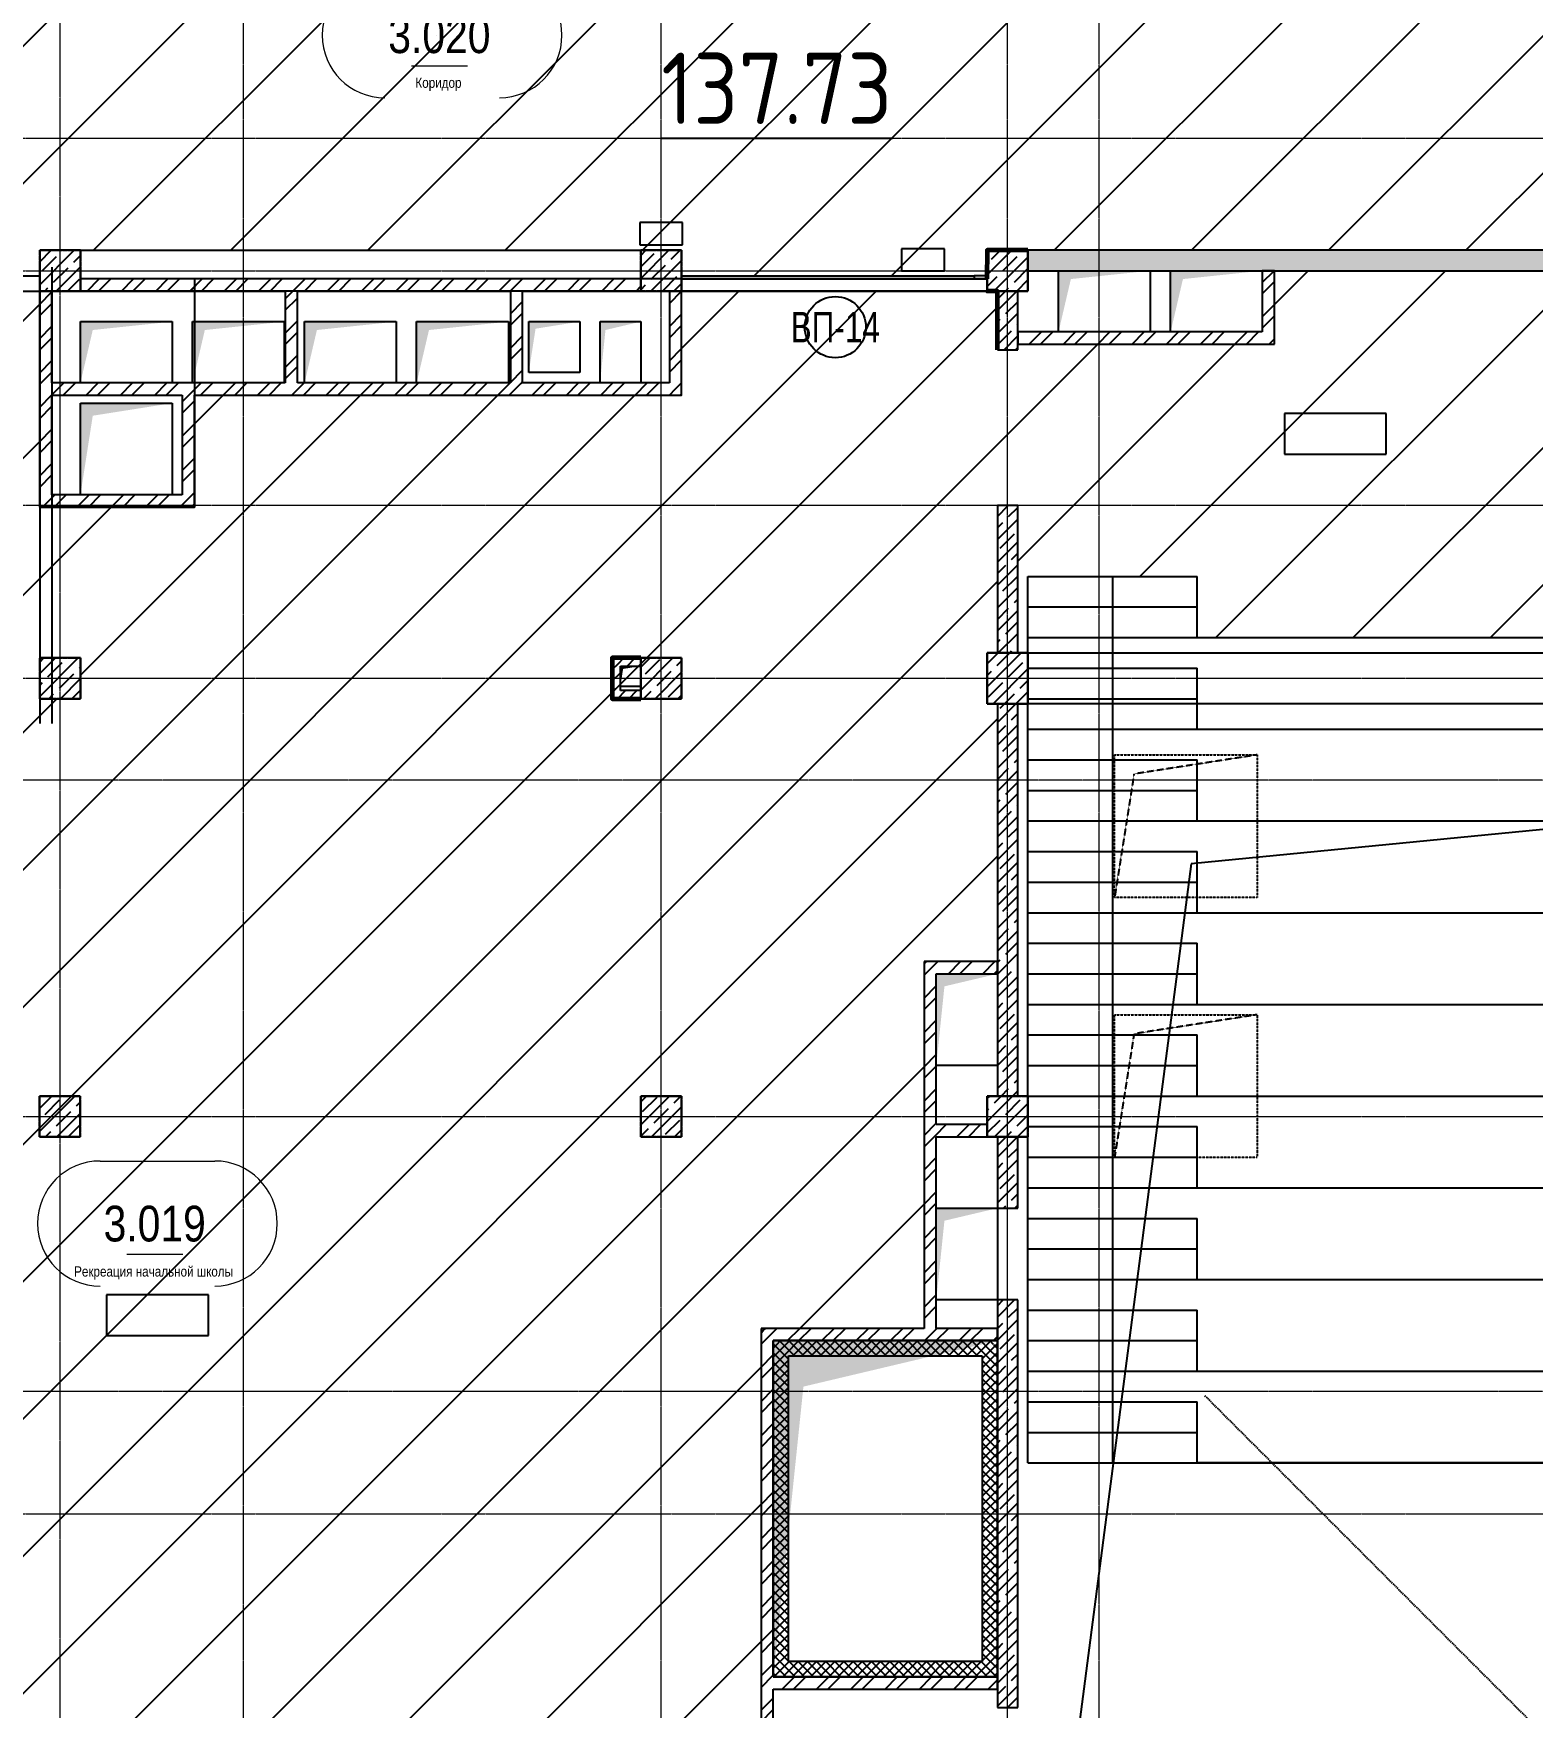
# Model space of a CAD drawing. Header units: millimetres. Extents: x 538266 to 1167394, y 114608 to 637157.
# Drawn here: x 1064473 to 1079186, y 569869 to 586297 of the extents above; entities that cross this region are included whole.
import ezdxf
from ezdxf.enums import TextEntityAlignment as Align

# ---------------------------------------------------------------- set-up
doc = ezdxf.new("R2010")
doc.units = ezdxf.units.MM
for name, pattern in [('CENTER2', [28.575, 19.05, -3.175, 3.175, -3.175]), ('DASHED', [19.05, 12.7, -6.35]), ('HIDDEN', [9.525, 6.35, -3.175]), ('HIDDEN2', [4.7625, 3.175, -1.5875])]:
    doc.linetypes.add(name, pattern=pattern)
doc.layers.get('Defpoints').update_dxf_attribs({"color": 140})
for name, color, linetype, lineweight in [('0) шт стен 3 эт', 150, 'Continuous', 60), ('АР_Area', 5, 'Continuous', 5), ('АР_Витраж марка', 140, 'Continuous', 9), ('АР_Двери_витраж', 4, 'Continuous', 9), ('АР_Колонны', 70, 'Continuous', 30), ('АР_Стены ЖБ', 7, 'Continuous', 35), ('АР_Стены кирпич', 32, 'Continuous', 20), ('АР_Стены ПЕНОблок', 52, 'Continuous', 20), ('АР_Тонкая', 254, 'Continuous', 5), ('АР_Утеплитель', 31, 'Continuous', 0), ('АР_Штриховка', 8, 'Continuous', 0)]:
    doc.layers.add(name, color=color, linetype=linetype, lineweight=lineweight)
for name, color, linetype, lineweight, plot in [('АР_Делит', 120, 'Continuous', 0, False), ('КР_Балки-0.5', 60, 'Continuous', 50, False), ('РД_Проем', 230, 'Continuous', 0, False)]:
    doc.layers.add(name, color=color, linetype=linetype, lineweight=lineweight, plot=plot)
doc.layers.add('ЛК_Открытая', color=7, linetype='Continuous')
doc.layers.add('ФВ-5', color=7, linetype='Continuous')
for name, color, linetype, lineweight, true_color in [('МАГНИТЫ', 7, 'Continuous', 30, 0xd100d1), ('РД_Оси_100', 7, 'Continuous', 0, 0x525252), ('РД_проем_инж перемыч_фахверк', 7, 'Continuous', 18, 0xff1f1f)]:
    doc.layers.add(name, color=color, linetype=linetype, lineweight=lineweight, true_color=true_color)
doc.layers.add('РД_Витраж_перегородка', color=7, linetype='Continuous', true_color=0x148aff)
doc.styles.add('Arial_09', font='ARIALN.TTF', dxfattribs={"width": 0.9})
doc.styles.add('style1', font='ARIALN.TTF')
doc.styles.add('СПДС', font='isocpeur.ttf', dxfattribs={"width": 0.9})
pattern_1 = [(45, (480135.4, 374055.5), (-168.3798, 168.3798), []), (45, (480247.65, 374055.5), (-168.3798, 168.3798), [])]
pattern_2 = [(45, (480135.4, 374055.5), (-168.3798, 168.3798), []), (45, (480247.65, 374055.5), (-168.3798, 168.3798), [])]
pattern_3 = [(45, (480135.4, 374055.49), (-44.90128, 44.90128), []), (135, (480135.4, 374055.49), (-44.90128, -44.90128), [])]

# ---------------------------------------------------------------- blocks, each defined once
blk = doc.blocks.new('СОШ_2200_АР_ОСИ_М100_28.05.24')
at = {"layer": 'АР_Делит', "color": 251, "linetype": 'CENTER2', "true_color": 0x636466}
for p, q in [((-5954.958, 87200), (47367.08, 87200)), ((-5954.958, 83200), (47367.08, 83200))]:
    blk.add_line(p, q, dxfattribs=at)
at = {"layer": 'РД_Оси_100', "color": 251, "linetype": 'CENTER2', "true_color": 0x636466}
for p, q in [((20100, -6155), (20100, 139938.679)), ((24200, -6155), (24200, 139938.679)), ((27600, -6155), (27600, 139938.679)), ((-5954.958, 88500), (119910, 88500)), ((-5954.958, 84900), (119910, 84900)), ((119910, 82200), (-5954.958, 82200)), ((-5954.958, 78900), (119910, 78900)), ((119910, 76200), (-5954.958, 76200)), ((-5954.958, 75000), (119910, 75000))]:
    blk.add_line(p, q, dxfattribs=at)
for points in [[(18300, -6196.31), (18300, 139538.679), (18450, 139938.679)], [(28500, -6155), (28500, 139938.679)]]:
    blk.add_lwpolyline(points, dxfattribs=at)
blk = doc.blocks.new('MOK-МаркаПом_овал_ареал')
for p, q in [((-5.36, 6.14), (5.89, 6.14)), ((-2.75, -3), (2.75, -3))]:
    blk.add_line(p, q)
for centre, radius, start, end in [((-5.36, 0), 6.14, 90, 270), ((5.89, 0), 6.14, 270, 90), ((-7.41, 0), 7.16, 0, 0.001)]:
    blk.add_arc(centre, radius, start, end)
at = {"color": 0, "style": 'style1'}
blk.add_attdef('АР-ПОМЕЩЕНИЕ:НОМЕР', text='', height=3, dxfattribs=at).set_placement((0.26, 0), align=Align.MIDDLE)
at = {"layer": 'Defpoints', "color": 2, "style": 'style1'}
blk.add_attdef('АР-ПОМЕЩЕНИЕ:НАИМЕНОВАНИЕ', text='', height=1, dxfattribs=at).set_placement((-0.09, -4.81), align=Align.MIDDLE)
blk = doc.blocks.new('МаркаВитража1')
at = {"layer": 'Defpoints'}
blk.add_circle((0, 0), 3, dxfattribs=at)
at = {"color": 0, "linetype": 'ByBlock', "lineweight": -2, "style": 'Arial_09', "width": 0.9}
blk.add_attdef('АР-ОКНО:НАИМЕНОВАНИЕ', text='', height=3, dxfattribs=at).set_placement((0, 0), align=Align.MIDDLE)
blk = doc.blocks.new('3_этаж1')
at = {"layer": 'АР_Штриховка', "linetype": 'Continuous', "lineweight": 25, "true_color": 0x000000}
h = blk.add_hatch(dxfattribs=at)
h.set_pattern_fill('AR-CONC', color=18, angle=-315, style=0)
h.set_pattern_definition([(95, (480135.4, 374055.5), (140.09465, 117.55338), [19.05, -209.55]), (40, (480135.4, 374055.5), (-160.01845, 110.17673), [15.24, -167.64058]), (145.451445, (480147.07, 374065.29), (-19.9238, 227.7301), [16.19001, -178.09024]), (91.1842, (480099.48, 374091.41), (221.41024, 161.95341), [28.575, -314.325]), (141.63556, (480117.93, 374104.9), (-7.08662, 342.82676), [24.28502, -267.1356]), (36.18415, (480099.48, 374091.4), (-7.08662, 342.82676), [22.85997, -251.45973]), (66, (480126.42, 374100.4), (179.51998, 34.89515), [19.05, -209.55]), (11, (480126.42, 374100.4), (-86.53993, 173.94119), [15.24, -167.64]), (116.451445, (480141.38, 374103.3), (92.98005, 208.83634), [16.19001, -178.08994]), (82.5, (480135.4, 374055.49), (-57.605469, 61.973414), [0, -165.608, 0, -170.18, 0, -168.275]), (52.5, (480135.4, 374055.49), (-23.589727, 118.087), [0, -97.028, 0, -161.798, 0, -64.135]), (12.5, (480095.345, 374015.44), (99.927863, 91.826196), [0, -63.5, 0, -198.12, 0, -262.89]), (2.5, (480077.38, 373997.48), (86.763904, 122.722393), [0, -82.55, 0, -131.572, 0, -186.69])])
h.paths.add_polyline_path([(712184, 584169), (712184, 583969), (714484, 583969), (714484, 584169)], flags=0)
h.paths.add_polyline_path([(714484, 584169), (714484, 583969), (717734, 583969), (717734, 584169)], flags=0)
h = blk.add_hatch(dxfattribs=at)
h.set_pattern_fill('ANSI32', color=18, scale=25, angle=-360, style=0)
h.set_pattern_definition([(45, (480135.4, 374055.5), (-168.3798, 168.3798), []), (45, (480247.65, 374055.5), (-168.3798, 168.3798), [])])
h.paths.add_polyline_path([(708384, 583769), (708384, 583889), (707104, 583889), (707144, 583799), (707224, 583769)], flags=0)
h.paths.add_polyline_path([(707104, 583769), (707144, 583799), (707104, 583889), (704894, 583889), (704934, 583799), (705014, 583769)], flags=0)
h.paths.add_polyline_path([(704894, 583769), (704934, 583799), (704894, 583889), (702884, 583889), (702884, 583769)], flags=0)
h = blk.add_hatch(dxfattribs=at)
h.set_pattern_fill('ANSI32', color=18, scale=25, angle=-360, style=0)
h.set_pattern_definition(pattern_1)
h.paths.add_polyline_path([(714484, 583369), (714604, 583249), (714604, 583969), (714484, 583969)], flags=0)
h = blk.add_hatch(dxfattribs=at)
h.set_pattern_fill('ANSI32', color=18, scale=25, style=0)
h.set_pattern_definition([(45, (480135.4, 374055.5), (-168.3798, 168.3798), []), (45, (480247.65, 374055.5), (-168.3798, 168.3798), [])])
h.paths.add_polyline_path([(702484, 581649), (702604, 581769), (702604, 582749), (702574, 582829), (702484, 582869)], flags=0)
h.paths.add_polyline_path([(702484, 582869), (702574, 582829), (702604, 582869), (702604, 583769), (702484, 583769)], flags=0)
h = blk.add_hatch(dxfattribs=at)
h.set_pattern_fill('ANSI32', color=18, scale=25, angle=-360, style=0)
h.set_pattern_definition(pattern_1)
h.paths.add_polyline_path([(705014, 583769), (704934, 583799), (704894, 583769), (704894, 582869), (704934, 582839), (705014, 582869)], flags=0)
h = blk.add_hatch(dxfattribs=at)
h.set_pattern_fill('ANSI32', color=18, scale=25, angle=-360, style=0)
h.set_pattern_definition(pattern_1)
h.paths.add_polyline_path([(707224, 583769), (707144, 583799), (707104, 583769), (707104, 582869), (707144, 582839), (707224, 582869)], flags=0)
h = blk.add_hatch(dxfattribs=at)
h.set_pattern_fill('ANSI32', color=18, scale=25, angle=-360, style=0)
h.set_pattern_definition(pattern_1)
h.paths.add_polyline_path([(708784, 583769), (708664, 583769), (708664, 582869), (708784, 582749)], flags=0)
h = blk.add_hatch(dxfattribs=at)
h.set_pattern_fill('ANSI32', color=18, scale=25, angle=360, style=0)
h.set_pattern_definition(pattern_1)
h.paths.add_polyline_path([(714604, 583249), (714484, 583369), (712084, 583369), (712084, 583249)], flags=0)
h = blk.add_hatch(dxfattribs=at)
h.set_pattern_fill('ANSI32', color=18, scale=25, angle=-360, style=0)
h.set_pattern_definition(pattern_1)
h.paths.add_polyline_path([(708784, 582749), (708664, 582869), (707224, 582869), (707144, 582839), (707104, 582749)], flags=0)
h.paths.add_polyline_path([(707104, 582749), (707144, 582839), (707104, 582869), (705014, 582869), (704934, 582839), (704894, 582749)], flags=0)
h.paths.add_polyline_path([(704894, 582749), (704934, 582839), (704894, 582869), (703884, 582869), (703924, 582779), (704004, 582749)], flags=0)
h.paths.add_polyline_path([(703884, 582749), (703924, 582779), (703884, 582869), (702604, 582869), (702574, 582829), (702604, 582749)], flags=0)
h = blk.add_hatch(dxfattribs=at)
h.set_pattern_fill('ANSI32', color=18, scale=25, angle=-360, style=0)
h.set_pattern_definition([(45, (480135.4, 374055.5), (-168.3798, 168.3798), []), (45, (480247.65, 374055.5), (-168.3798, 168.3798), [])])
h.paths.add_polyline_path([(704004, 582749), (703924, 582779), (703884, 582749), (703884, 581769), (704004, 581649)], flags=0)
h = blk.add_hatch(dxfattribs=at)
h.set_pattern_fill('ANSI32', color=18, scale=25, angle=360, style=0)
h.set_pattern_definition(pattern_1)
h.paths.add_polyline_path([(704004, 581649), (703884, 581769), (702604, 581769), (702484, 581649)], flags=0)
at = {"layer": 'АР_Штриховка', "linetype": 'Continuous', "lineweight": 25, "ltscale": 0.5, "true_color": 0x000000}
h = blk.add_hatch(dxfattribs=at)
h.set_pattern_fill('ANSI31', color=18, scale=25, angle=-360, style=0)
h.set_pattern_definition([(45, (480135.4, 374055.49), (-56.1266, 56.1266), [])])
h.paths.add_polyline_path([(708184, 580089), (708104, 580169), (708104, 579769), (708184, 579849)], flags=0)
h = blk.add_hatch(dxfattribs=at)
h.set_pattern_fill('ANSI31', color=18, scale=25, angle=-360, style=0)
h.set_pattern_definition([(45, (480135.4, 374055.49), (-56.1266, 56.1266), [])])
h.paths.add_polyline_path([(708104, 580169), (708184, 580089), (708384, 580089), (708384, 580169)], flags=0)
h = blk.add_hatch(dxfattribs=at)
h.set_pattern_fill('ANSI31', color=18, scale=25, style=0)
h.set_pattern_definition([(45, (480135.4, 374055.49), (-56.1266, 56.1266), [])])
h.paths.add_polyline_path([(708384, 579769), (708384, 579849), (708184, 579849), (708104, 579769)], flags=0)
at = {"layer": 'АР_Штриховка', "linetype": 'Continuous', "lineweight": 25, "true_color": 0x000000}
h = blk.add_hatch(dxfattribs=at)
h.set_pattern_fill('ANSI32', color=18, scale=25, style=0)
h.set_pattern_definition([(45, (480135.4, 374055.5), (-168.3798, 168.3798), []), (45, (480247.65, 374055.5), (-168.3798, 168.3798), [])])
h.paths.add_polyline_path([(711164, 573589), (711244, 573559), (711284, 573589), (711284, 575469), (711254, 575509), (711164, 575469)], flags=0)
h.paths.add_polyline_path([(711164, 575469), (711254, 575509), (711284, 575589), (711284, 577069), (711164, 577189)], flags=0)
h = blk.add_hatch(dxfattribs=at)
h.set_pattern_fill('ANSI32', color=18, scale=25, style=0)
h.set_pattern_definition(pattern_2)
h.paths.add_polyline_path([(711164, 577189), (711284, 577069), (711884, 577069), (711884, 577189)], flags=0)
h = blk.add_hatch(dxfattribs=at)
h.set_pattern_fill('ANSI32', color=18, scale=25, style=0)
h.set_pattern_definition(pattern_2)
h.paths.add_polyline_path([(711284, 575589), (711254, 575509), (711284, 575469), (711784, 575469), (711784, 575589)], flags=0)
h = blk.add_hatch(dxfattribs=at)
h.set_pattern_fill('ANSI32', color=18, scale=25, style=0)
h.set_pattern_definition([(45, (480135.4, 374055.5), (-168.3798, 168.3798), []), (45, (480247.65, 374055.5), (-168.3798, 168.3798), [])])
h.paths.add_polyline_path([(709564, 568249), (709684, 568369), (709684, 570049), (709654, 570129), (709564, 570169)], flags=0)
h.paths.add_polyline_path([(709564, 570169), (709654, 570129), (709684, 570169), (709684, 573469), (709564, 573589)], flags=0)
h = blk.add_hatch(dxfattribs=at)
h.set_pattern_fill('ANSI32', color=18, scale=25, style=0)
h.set_pattern_definition([(45, (480135.4, 374055.5), (-168.3798, 168.3798), []), (45, (480247.65, 374055.5), (-168.3798, 168.3798), [])])
h.paths.add_polyline_path([(709564, 573589), (709684, 573469), (711284, 573469), (711244, 573559), (711164, 573589)], flags=0)
h.paths.add_polyline_path([(711284, 573589), (711244, 573559), (711284, 573469), (711884, 573469), (711884, 573589)], flags=0)
h = blk.add_hatch(dxfattribs=at)
h.set_pattern_fill('ANSI37', color=18, scale=20, angle=360, style=0)
h.set_pattern_definition(pattern_3)
h.paths.add_polyline_path([(711734, 573319), (711884, 573469), (709684, 573469), (709834, 573319)], flags=0)
h = blk.add_hatch(dxfattribs=at)
h.set_pattern_fill('ANSI37', color=18, scale=20, angle=-360, style=0)
h.set_pattern_definition(pattern_3)
h.paths.add_polyline_path([(709834, 573319), (709684, 573469), (709684, 570169), (709834, 570319)], flags=0)
h = blk.add_hatch(dxfattribs=at)
h.set_pattern_fill('ANSI37', color=18, scale=20, style=0)
h.set_pattern_definition([(45, (480135.4, 374055.49), (-44.90128, 44.90128), []), (135, (480135.4, 374055.49), (-44.90128, -44.90128), [])])
h.paths.add_polyline_path([(711734, 570319), (711884, 570169), (711884, 573469), (711734, 573319)], flags=0)
h = blk.add_hatch(dxfattribs=at)
h.set_pattern_fill('ANSI37', color=18, scale=20, style=0)
h.set_pattern_definition([(45, (480135.4, 374055.49), (-44.90128, 44.90128), []), (135, (480135.4, 374055.49), (-44.90128, -44.90128), [])])
h.paths.add_polyline_path([(709834, 570319), (709684, 570169), (711884, 570169), (711734, 570319)], flags=0)
h = blk.add_hatch(dxfattribs=at)
h.set_pattern_fill('ANSI32', color=18, scale=25, angle=360, style=0)
h.set_pattern_definition(pattern_1)
h.paths.add_polyline_path([(711884, 570049), (711884, 570169), (709684, 570169), (709654, 570129), (709684, 570049)], flags=0)
at = {"color": 18, "linetype": 'Continuous', "lineweight": 25, "true_color": 0x000000}
for p, q in [((712484, 583369), (712484, 583969)), ((712484, 583969), (713384, 583969)), ((713384, 583969), (713384, 583369)), ((713584, 583369), (713584, 583969)), ((713584, 583969), (714484, 583969)), ((714484, 583969), (714484, 583369)), ((702884, 582869), (702884, 583469)), ((702884, 583469), (703784, 583469)), ((703784, 583469), (703784, 582869)), ((703984, 582869), (703984, 583469)), ((703984, 583469), (704884, 583469)), ((704884, 583469), (704884, 582869)), ((705084, 582869), (705084, 583469)), ((705084, 583469), (705984, 583469)), ((705984, 583469), (705984, 582869)), ((706184, 582869), (706184, 583469)), ((706184, 583469), (707084, 583469)), ((707084, 583469), (707084, 582869)), ((707284, 582969), (707284, 583469)), ((707284, 583469), (707784, 583469)), ((707784, 583469), (707784, 582969)), ((707984, 582869), (707984, 583469)), ((707984, 583469), (708384, 583469)), ((708384, 583469), (708384, 582869)), ((713384, 583369), (712484, 583369)), ((714484, 583369), (713584, 583369)), ((707784, 582969), (707284, 582969)), ((703784, 582869), (702884, 582869)), ((704884, 582869), (703984, 582869)), ((705984, 582869), (705084, 582869)), ((707084, 582869), (706184, 582869)), ((708384, 582869), (707984, 582869)), ((702884, 581769), (702884, 582669)), ((702884, 582669), (703784, 582669)), ((703784, 582669), (703784, 581769)), ((703784, 581769), (702884, 581769)), ((708184, 579889), (708184, 580089)), ((708184, 580089), (708384, 580089)), ((708184, 579889), (708184, 580089)), ((708184, 580089), (708384, 580089)), ((708384, 580089), (708384, 579889)), ((708384, 580089), (708384, 579889)), ((708384, 579889), (708184, 579889)), ((708384, 579889), (708184, 579889)), ((711284, 576169), (711284, 577069)), ((711284, 577069), (711884, 577069)), ((711884, 577069), (711884, 576169)), ((711884, 576169), (711284, 576169)), ((711284, 573869), (711284, 574769)), ((711284, 574769), (711884, 574769)), ((711884, 574769), (711884, 573869)), ((711884, 573869), (711284, 573869)), ((709684, 570169), (709684, 573469)), ((709684, 573469), (711884, 573469)), ((711884, 573469), (711884, 570169)), ((711884, 570169), (709684, 570169))]:
    blk.add_line(p, q, dxfattribs=at)
at = {"color": 18, "lineweight": 25, "true_color": 0x000000}
for p, q in [((715701, 582569), (714701, 582569)), ((714701, 582569), (714701, 582169)), ((715701, 582169), (715701, 582569)), ((714701, 582169), (715701, 582169)), ((704141, 573918), (703141, 573918)), ((703141, 573918), (703141, 573518)), ((704141, 573518), (704141, 573918)), ((703141, 573518), (704141, 573518))]:
    blk.add_line(p, q, dxfattribs=at)
at = {"color": 18, "linetype": 'HIDDEN', "lineweight": 25, "ltscale": 0.07, "true_color": 0x000000}
for p, q in [((713034, 579218), (714434, 579218)), ((713034, 577818), (713034, 579218)), ((713034, 579218), (714434, 579218)), ((713034, 577818), (713034, 579218)), ((714434, 579218), (713225, 579030)), ((714434, 579218), (713225, 579030)), ((714434, 579218), (714434, 577818)), ((714434, 579218), (714434, 577818)), ((713225, 579030), (713034, 577818)), ((713225, 579030), (713034, 577818)), ((714434, 577818), (713034, 577818)), ((714434, 577818), (713034, 577818)), ((713034, 576668), (714434, 576668)), ((713034, 575268), (713034, 576668)), ((713034, 576668), (714434, 576668)), ((713034, 575268), (713034, 576668)), ((714434, 576668), (713225, 576480)), ((714434, 576668), (713225, 576480)), ((714434, 576668), (714434, 575268)), ((714434, 576668), (714434, 575268)), ((713225, 576480), (713034, 575268)), ((713225, 576480), (713034, 575268)), ((714434, 575268), (713034, 575268)), ((714434, 575268), (713034, 575268))]:
    blk.add_line(p, q, dxfattribs=at)
at = {"color": 18, "linetype": 'Continuous', "lineweight": 25, "true_color": 0x000000}
for points in [[(712484, 583369), (712484, 583969), (712605, 583887), (713384, 583969)], [(713584, 583369), (713584, 583969), (713705, 583887), (714484, 583969)], [(702884, 582869), (702884, 583469), (703005, 583387), (703784, 583469)], [(703984, 582869), (703984, 583469), (704105, 583387), (704884, 583469)], [(705084, 582869), (705084, 583469), (705205, 583387), (705984, 583469)], [(706184, 582869), (706184, 583469), (706305, 583387), (707084, 583469)], [(707284, 582969), (707284, 583469), (707351, 583400), (707784, 583469)], [(707984, 582869), (707984, 583469), (708037, 583387), (708384, 583469)], [(702884, 581769), (702884, 582669), (703005, 582546), (703784, 582669)], [(708184, 579889), (708184, 580089), (708210, 580061), (708384, 580089)], [(708184, 579889), (708184, 580089), (708210, 580061), (708384, 580089)], [(711284, 576169), (711284, 577069), (711364, 576946), (711884, 577069)], [(711284, 573869), (711284, 574769), (711364, 574646), (711884, 574769)], [(709684, 570169), (709684, 573469), (709980, 573018), (711884, 573469)]]:
    blk.add_solid(points, dxfattribs=at)
at = {"layer": 'АР_Двери_витраж', "color": 18, "linetype": 'Continuous', "lineweight": 25, "true_color": 0x000000}
for p, q in [((702485, 583919), (702484, 583919)), ((702484, 583919), (702484, 583769)), ((702485, 583919), (702484, 583919)), ((702485, 583769), (702485, 583919)), ((702485, 583769), (702485, 583919)), ((711784, 583919), (711656, 583919)), ((711656, 583919), (711656, 583889)), ((711784, 583919), (711656, 583919)), ((711656, 583919), (711656, 583889)), ((711656, 583889), (711784, 583889)), ((711656, 583889), (711784, 583889)), ((711784, 583769), (711784, 583919)), ((711784, 583919), (711784, 583919)), ((711784, 583769), (711784, 583919)), ((711784, 583919), (711784, 583919)), ((702484, 583769), (702485, 583769)), ((702484, 583769), (702485, 583769)), ((711784, 583769), (711784, 583769)), ((711784, 583769), (711784, 583769))]:
    blk.add_line(p, q, dxfattribs=at)
at = {"layer": 'АР_Колонны', "color": 18, "linetype": 'HIDDEN2', "lineweight": 25, "true_color": 0x000000}
for p, q in [((702484, 584169), (702884, 584169)), ((702484, 583769), (702484, 584169)), ((702884, 584169), (702884, 583769)), ((708384, 584169), (708784, 584169)), ((708384, 583769), (708384, 584169)), ((708784, 584169), (708784, 583769)), ((711784, 584169), (712184, 584169)), ((711784, 583769), (711784, 584169)), ((712184, 584169), (712184, 583769)), ((702884, 583769), (702484, 583769)), ((708784, 583769), (708384, 583769)), ((712184, 583769), (711784, 583769)), ((702484, 580169), (702884, 580169)), ((702484, 579769), (702484, 580169)), ((702884, 580169), (702884, 579769)), ((708384, 580169), (708784, 580169)), ((708384, 579769), (708384, 580169)), ((708784, 580169), (708784, 579769)), ((711784, 580219), (712184, 580219)), ((711784, 579719), (711784, 580219)), ((712184, 580219), (712184, 579719)), ((702884, 579769), (702484, 579769)), ((708784, 579769), (708384, 579769)), ((712184, 579719), (711784, 579719)), ((702481, 575869), (702881, 575869)), ((702481, 575469), (702481, 575869)), ((702881, 575869), (702881, 575469)), ((708384, 575869), (708784, 575869)), ((708384, 575469), (708384, 575869)), ((708784, 575869), (708784, 575469)), ((711784, 575869), (712184, 575869)), ((711784, 575469), (711784, 575869)), ((712184, 575869), (712184, 575469)), ((702881, 575469), (702481, 575469)), ((708784, 575469), (708384, 575469)), ((712184, 575469), (711784, 575469))]:
    blk.add_line(p, q, dxfattribs=at)
at = {"layer": 'АР_Колонны', "color": 18, "linetype": 'Continuous', "lineweight": 25, "true_color": 0x000000}
for p, q in [((702884, 584169), (702484, 584169)), ((702484, 584169), (702484, 583769)), ((702884, 584169), (702484, 584169)), ((702484, 584169), (702484, 583769)), ((702884, 583769), (702884, 584169)), ((702884, 583769), (702884, 584169)), ((708784, 584169), (708384, 584169)), ((708384, 584169), (708384, 583769)), ((708784, 584169), (708384, 584169)), ((708384, 584169), (708384, 583769)), ((708784, 583769), (708784, 584169)), ((708784, 583769), (708784, 584169)), ((711784, 584169), (711784, 583769)), ((712184, 584169), (711784, 584169)), ((711784, 583769), (711784, 584169)), ((711784, 584169), (712184, 584169)), ((712184, 583769), (712184, 584169)), ((712184, 584169), (712184, 583769)), ((702484, 583769), (702884, 583769)), ((702484, 583769), (702884, 583769)), ((708384, 583769), (708784, 583769)), ((708384, 583769), (708784, 583769)), ((711784, 583769), (712184, 583769)), ((712184, 583769), (711784, 583769)), ((702884, 580169), (702484, 580169)), ((702484, 580169), (702484, 579769)), ((702884, 580169), (702484, 580169)), ((702484, 580169), (702484, 579769)), ((702884, 579769), (702884, 580169)), ((702884, 579769), (702884, 580169)), ((708784, 580169), (708384, 580169)), ((708384, 580169), (708384, 579769)), ((708784, 580169), (708384, 580169)), ((708384, 580169), (708384, 579769)), ((708784, 579769), (708784, 580169)), ((708784, 579769), (708784, 580169)), ((711784, 580219), (711784, 579719)), ((712184, 580219), (711784, 580219)), ((711784, 579719), (711784, 580219)), ((711784, 580219), (712184, 580219)), ((712184, 579719), (712184, 580219)), ((712184, 580219), (712184, 579719)), ((702484, 579769), (702884, 579769)), ((702484, 579769), (702884, 579769)), ((708384, 579769), (708784, 579769)), ((708384, 579769), (708784, 579769)), ((711784, 579719), (712184, 579719)), ((712184, 579719), (711784, 579719)), ((702881, 575869), (702481, 575869)), ((702481, 575869), (702481, 575469)), ((702881, 575869), (702481, 575869)), ((702481, 575869), (702481, 575469)), ((702881, 575469), (702881, 575869)), ((702881, 575469), (702881, 575869)), ((708784, 575869), (708384, 575869)), ((708384, 575869), (708384, 575469)), ((708784, 575869), (708384, 575869)), ((708384, 575869), (708384, 575469)), ((708784, 575469), (708784, 575869)), ((708784, 575469), (708784, 575869)), ((712184, 575869), (711784, 575869)), ((711784, 575869), (711784, 575469)), ((712184, 575869), (711784, 575869)), ((711784, 575869), (711784, 575469)), ((712184, 575469), (712184, 575869)), ((712184, 575469), (712184, 575869)), ((702481, 575469), (702881, 575469)), ((702481, 575469), (702881, 575469)), ((708384, 575469), (708784, 575469)), ((708384, 575469), (708784, 575469)), ((711784, 575469), (712184, 575469)), ((711784, 575469), (712184, 575469))]:
    blk.add_line(p, q, dxfattribs=at)
at = {"layer": 'АР_Стены ЖБ', "color": 18, "linetype": 'Continuous', "lineweight": 25, "true_color": 0x000000}
for p, q in [((702884, 584169), (702484, 584169)), ((702484, 584169), (702484, 583769)), ((702884, 583769), (702884, 584169)), ((708784, 584169), (708384, 584169)), ((708384, 584169), (708384, 583769)), ((708784, 583769), (708784, 584169)), ((711784, 583769), (711784, 584169)), ((711784, 584169), (712184, 584169)), ((712184, 584169), (712184, 583769)), ((702484, 583769), (702884, 583769)), ((708384, 583769), (708784, 583769)), ((712184, 583769), (711784, 583769)), ((712084, 583769), (711884, 583769)), ((711884, 583769), (711884, 583194)), ((712084, 583194), (712084, 583769)), ((711884, 583194), (712084, 583194)), ((712084, 581664), (711884, 581664)), ((711884, 581664), (711884, 580219)), ((712084, 580219), (712084, 581664)), ((702884, 580169), (702484, 580169)), ((702484, 580169), (702484, 579769)), ((702884, 579769), (702884, 580169)), ((708784, 580169), (708384, 580169)), ((708384, 580169), (708384, 579769)), ((708784, 579769), (708784, 580169)), ((711784, 579719), (711784, 580219)), ((711784, 580219), (712184, 580219)), ((711884, 580219), (712084, 580219)), ((712184, 580219), (712184, 579719)), ((702484, 579769), (702884, 579769)), ((708384, 579769), (708784, 579769)), ((712184, 579719), (711784, 579719)), ((712084, 579719), (711884, 579719)), ((711884, 579719), (711884, 575869)), ((712084, 575869), (712084, 579719)), ((702881, 575869), (702481, 575869)), ((702481, 575869), (702481, 575469)), ((702881, 575469), (702881, 575869)), ((708784, 575869), (708384, 575869)), ((708384, 575869), (708384, 575469)), ((708784, 575469), (708784, 575869)), ((712184, 575869), (711784, 575869)), ((711784, 575869), (711784, 575469)), ((711884, 575869), (712084, 575869)), ((712184, 575469), (712184, 575869)), ((702481, 575469), (702881, 575469)), ((708384, 575469), (708784, 575469)), ((711784, 575469), (712184, 575469)), ((712084, 575469), (711884, 575469)), ((711884, 575469), (711884, 574769)), ((712084, 574769), (712084, 575469)), ((711884, 574769), (712084, 574769)), ((712084, 573869), (711884, 573869)), ((711884, 573869), (711884, 569869)), ((712084, 569869), (712084, 573869)), ((711884, 569869), (712084, 569869))]:
    blk.add_line(p, q, dxfattribs=at)
at = {"layer": 'АР_Стены ЖБ', "color": 18, "lineweight": 25, "true_color": 0x000000}
for p, q in [((729874, 579719), (713785, 578147)), ((713785, 578147), (712184, 565844))]:
    blk.add_line(p, q, dxfattribs=at)
at = {"layer": 'АР_Стены кирпич', "color": 18, "linetype": 'Continuous', "lineweight": 25, "true_color": 0x000000}
for p, q in [((704894, 583889), (702884, 583889)), ((702884, 583889), (702884, 583769)), ((707104, 583889), (704894, 583889)), ((708384, 583889), (707104, 583889)), ((708384, 583769), (708384, 583889)), ((714604, 583969), (714484, 583969)), ((714484, 583969), (714484, 583369)), ((714604, 583249), (714604, 583969)), ((702604, 583769), (702484, 583769)), ((702484, 583769), (702484, 582869)), ((702604, 582869), (702604, 583769)), ((702884, 583769), (704894, 583769)), ((704894, 583769), (704894, 582869)), ((705014, 583769), (707104, 583769)), ((705014, 582869), (705014, 583769)), ((707104, 583769), (707104, 582869)), ((707224, 583769), (708384, 583769)), ((707224, 582869), (707224, 583769)), ((708784, 583769), (708664, 583769)), ((708664, 583769), (708664, 582869)), ((708784, 582749), (708784, 583769)), ((708859, 583769), (711784, 583769)), ((714484, 583369), (712084, 583369)), ((712084, 583369), (712084, 583249)), ((712084, 583249), (714604, 583249)), ((702484, 582869), (702484, 581649)), ((703884, 582869), (702604, 582869)), ((702604, 582749), (703884, 582749)), ((702604, 581769), (702604, 582749)), ((704894, 582869), (703884, 582869)), ((703884, 582749), (703884, 581769)), ((704004, 582749), (704894, 582749)), ((704004, 581649), (704004, 582749)), ((704894, 582749), (707104, 582749)), ((707104, 582869), (705014, 582869)), ((707104, 582749), (708784, 582749)), ((708664, 582869), (707224, 582869)), ((703884, 581769), (702604, 581769)), ((702484, 581649), (704004, 581649)), ((711164, 577189), (711164, 575469)), ((711884, 577189), (711164, 577189)), ((711884, 577069), (711884, 577189)), ((711284, 575589), (711284, 577069)), ((711284, 577069), (711884, 577069)), ((711784, 575589), (711284, 575589)), ((711784, 575469), (711784, 575589)), ((711164, 575469), (711164, 573589)), ((711284, 573589), (711284, 575469)), ((711284, 575469), (711784, 575469)), ((709564, 573589), (709564, 570169)), ((711164, 573589), (709564, 573589)), ((711884, 573589), (711284, 573589)), ((711884, 573469), (711884, 573589)), ((709684, 570169), (709684, 573469)), ((709684, 573469), (711284, 573469)), ((711284, 573469), (711884, 573469)), ((709564, 570169), (709564, 568249)), ((711884, 570169), (709684, 570169)), ((711884, 570049), (711884, 570169)), ((709684, 570049), (711884, 570049)), ((709684, 568369), (709684, 570049))]:
    blk.add_line(p, q, dxfattribs=at)
at = {"layer": 'АР_Стены ПЕНОблок', "color": 18, "linetype": 'Continuous', "lineweight": 25, "true_color": 0x000000}
for p, q in [((712184, 584169), (712184, 583969)), ((714484, 584169), (712184, 584169)), ((717734, 584169), (714484, 584169)), ((712184, 583969), (714484, 583969)), ((714484, 583969), (717734, 583969)), ((708104, 580169), (708104, 579769)), ((708384, 580169), (708104, 580169)), ((708184, 579849), (708184, 580089)), ((708184, 580089), (708384, 580089)), ((708384, 580089), (708384, 580169)), ((708104, 579769), (708384, 579769)), ((708384, 579849), (708184, 579849)), ((708384, 579769), (708384, 579849))]:
    blk.add_line(p, q, dxfattribs=at)
at = {"layer": 'АР_Тонкая', "color": 18, "linetype": 'DASHED', "lineweight": 25, "true_color": 0x000000}
blk.add_line((713919, 572930), (720984, 565865), dxfattribs=at)
at = {"layer": 'АР_Утеплитель', "color": 18, "linetype": 'Continuous', "lineweight": 25, "true_color": 0x000000}
for p, q in [((711884, 573469), (709684, 573469)), ((709684, 573469), (709684, 570169)), ((711884, 570169), (711884, 573469)), ((709834, 573319), (711734, 573319)), ((709834, 570319), (709834, 573319)), ((711734, 573319), (711734, 570319)), ((711734, 570319), (709834, 570319)), ((709684, 570169), (711884, 570169))]:
    blk.add_line(p, q, dxfattribs=at)
at = {"layer": 'АР_Штриховка', "color": 18, "linetype": 'Continuous', "lineweight": 25, "true_color": 0x000000}
for p, q in [((702484, 584056), (702596, 584169)), ((702484, 583831), (702821, 584169)), ((702484, 584168), (702484, 584169)), ((702509, 583969), (702649, 584109)), ((702705, 584165), (702709, 584169)), ((702818, 584053), (702884, 584119)), ((708384, 584119), (708434, 584169)), ((708384, 583894), (708658, 584169)), ((708384, 584006), (708515, 584137)), ((708483, 583769), (708784, 584070)), ((708683, 584081), (708770, 584169)), ((711784, 584151), (711801, 584169)), ((711784, 583927), (712026, 584169)), ((711826, 584081), (711914, 584169)), ((711850, 583769), (712184, 584102)), ((711938, 583969), (712079, 584109)), ((712135, 584165), (712138, 584169)), ((702621, 583857), (702762, 583997)), ((702646, 583769), (702884, 584007)), ((702758, 583769), (702874, 583885)), ((708486, 583885), (708627, 584025)), ((708599, 583773), (708739, 583913)), ((711784, 583814), (711882, 583913)), ((712051, 583857), (712184, 583990)), ((712075, 583769), (712184, 583878)), ((702533, 583769), (702565, 583801)), ((702870, 583769), (702884, 583782)), ((708384, 583782), (708430, 583829)), ((708707, 583769), (708784, 583845)), ((711884, 583578), (712075, 583769)), ((711884, 583690), (711963, 583769)), ((711963, 583769), (711994, 583801)), ((711884, 583353), (712084, 583553)), ((711966, 583548), (712084, 583665)), ((711884, 583465), (711910, 583492)), ((711884, 583241), (712022, 583380)), ((712079, 583436), (712084, 583441)), ((711949, 583194), (712084, 583329)), ((712061, 583194), (712084, 583216)), ((711884, 581557), (711990, 581664)), ((711994, 581556), (712084, 581645)), ((711884, 581332), (712084, 581532)), ((711884, 581445), (711938, 581499)), ((711884, 581108), (712084, 581308)), ((711910, 581247), (712051, 581387)), ((711884, 580883), (712084, 581083)), ((711884, 580996), (711966, 581078)), ((712022, 581135), (712084, 581196)), ((711938, 580826), (712079, 580966)), ((711884, 580659), (712084, 580859)), ((712051, 580714), (712084, 580747)), ((711884, 580547), (711994, 580658)), ((711884, 580434), (712084, 580634)), ((711966, 580405), (712084, 580522)), ((711884, 580322), (711910, 580349)), ((711892, 580219), (712084, 580410)), ((712079, 580293), (712084, 580298)), ((702484, 580015), (702638, 580169)), ((702484, 579790), (702862, 580169)), ((702484, 580127), (702525, 580169)), ((702565, 579984), (702705, 580124)), ((708384, 580078), (708475, 580169)), ((708384, 579853), (708699, 580169)), ((708430, 580012), (708571, 580152)), ((708739, 580096), (708784, 580141)), ((711784, 580110), (711892, 580219)), ((711784, 579885), (712117, 580219)), ((711882, 580096), (712005, 580219)), ((711994, 579984), (712135, 580124)), ((712005, 580219), (712022, 580237)), ((702484, 579902), (702509, 579928)), ((702677, 579872), (702818, 580012)), ((702687, 579769), (702884, 579966)), ((702874, 580068), (702884, 580078)), ((708524, 579769), (708784, 580029)), ((708543, 579900), (708683, 580040)), ((711784, 579998), (711826, 580040)), ((711798, 579788), (711938, 579928)), ((711841, 579719), (712184, 580061)), ((712107, 579872), (712184, 579949)), ((702574, 579769), (702621, 579816)), ((702799, 579769), (702884, 579853)), ((708412, 579769), (708486, 579844)), ((708655, 579788), (708784, 579916)), ((708748, 579769), (708784, 579804)), ((711954, 579719), (712051, 579816)), ((712066, 579719), (712184, 579836)), ((711884, 579536), (712066, 579719)), ((711910, 579675), (711954, 579719)), ((712022, 579563), (712084, 579624)), ((711884, 579312), (712084, 579512)), ((711884, 579424), (711966, 579507)), ((711884, 579087), (712084, 579287)), ((711938, 579254), (712079, 579395)), ((712051, 579142), (712084, 579175)), ((711884, 578975), (711994, 579086)), ((711884, 578863), (712084, 579063)), ((711966, 578833), (712084, 578951)), ((711884, 578638), (712084, 578838)), ((711884, 578751), (711910, 578777)), ((711884, 578526), (712022, 578665)), ((711884, 578414), (712084, 578614)), ((712079, 578721), (712084, 578726)), ((711994, 578412), (712084, 578502)), ((711884, 578189), (712084, 578389)), ((711884, 578302), (711938, 578356)), ((711884, 577965), (712084, 578165)), ((711910, 578104), (712051, 578244)), ((712022, 577991), (712084, 578053)), ((711884, 577740), (712084, 577940)), ((711884, 577853), (711966, 577935)), ((711938, 577683), (712079, 577823)), ((711884, 577516), (712084, 577716)), ((711884, 577404), (711994, 577514)), ((711884, 577291), (712084, 577491)), ((712051, 577571), (712084, 577604)), ((711966, 577262), (712084, 577379)), ((711884, 577067), (712084, 577267)), ((711884, 577179), (711910, 577206)), ((712079, 577150), (712084, 577155)), ((711884, 576955), (712022, 577093)), ((711884, 576842), (712084, 577042)), ((711884, 576618), (712084, 576818)), ((711994, 576841), (712084, 576930)), ((711884, 576730), (711938, 576785)), ((711910, 576532), (712051, 576673)), ((711884, 576393), (712084, 576593)), ((712022, 576420), (712084, 576481)), ((711884, 576169), (712084, 576369)), ((711884, 576281), (711966, 576364)), ((711884, 575944), (712084, 576144)), ((711938, 576111), (712079, 576252)), ((712051, 575999), (712084, 576032)), ((702481, 575747), (702603, 575869)), ((702481, 575522), (702828, 575869)), ((702481, 575859), (702491, 575869)), ((702537, 575690), (702677, 575831)), ((708384, 575812), (708440, 575869)), ((708384, 575587), (708665, 575869)), ((708402, 575718), (708543, 575859)), ((708711, 575803), (708777, 575869)), ((711784, 575844), (711808, 575869)), ((711784, 575620), (712033, 575869)), ((711854, 575803), (711920, 575869)), ((711920, 575869), (711994, 575943)), ((711966, 575690), (712107, 575831)), ((712033, 575869), (712084, 575920)), ((702649, 575578), (702790, 575718)), ((702652, 575469), (702881, 575698)), ((702846, 575774), (702881, 575810)), ((708489, 575469), (708784, 575763)), ((708515, 575606), (708655, 575746)), ((711784, 575732), (711798, 575746)), ((711857, 575469), (712184, 575795)), ((712079, 575578), (712184, 575683)), ((702540, 575469), (702593, 575522)), ((702765, 575469), (702881, 575586)), ((708384, 575475), (708458, 575550)), ((708627, 575494), (708767, 575634)), ((708714, 575469), (708784, 575538)), ((711784, 575508), (711910, 575634)), ((711969, 575469), (712022, 575522)), ((712082, 575469), (712184, 575571)), ((702877, 575469), (702881, 575473)), ((711884, 575271), (712082, 575469)), ((711884, 575383), (711969, 575469)), ((711994, 575269), (712084, 575359)), ((711884, 575046), (712084, 575246)), ((711884, 575159), (711938, 575213)), ((711884, 574822), (712084, 575022)), ((711910, 574961), (712051, 575101)), ((712022, 574848), (712084, 574910)), ((711943, 574769), (711966, 574792)), ((712055, 574769), (712084, 574797)), ((711884, 573699), (712053, 573869)), ((711884, 573812), (711941, 573869)), ((711994, 573698), (712084, 573787)), ((711884, 573475), (712084, 573675)), ((711884, 573587), (711938, 573642)), ((711910, 573389), (712051, 573529)), ((711884, 573250), (712084, 573450)), ((711884, 573026), (712084, 573226)), ((711884, 573138), (711966, 573221)), ((712022, 573277), (712084, 573338)), ((711938, 572968), (712079, 573108)), ((711884, 572801), (712084, 573001)), ((712051, 572856), (712084, 572889)), ((711884, 572689), (711994, 572800)), ((711884, 572577), (712084, 572777)), ((711884, 572352), (712084, 572552)), ((711966, 572547), (712084, 572664)), ((711884, 572464), (711910, 572491)), ((711884, 572240), (712022, 572379)), ((712079, 572435), (712084, 572440)), ((711884, 572128), (712084, 572328)), ((711994, 572126), (712084, 572215)), ((711884, 571903), (712084, 572103)), ((711884, 572015), (711938, 572070)), ((711884, 571679), (712084, 571879)), ((711910, 571818), (712051, 571958)), ((712022, 571705), (712084, 571766)), ((711884, 571454), (712084, 571654)), ((711884, 571566), (711966, 571649)), ((711884, 571230), (712084, 571430)), ((711938, 571397), (712079, 571537)), ((711884, 571117), (711994, 571228)), ((712051, 571284), (712084, 571317)), ((711884, 571005), (712084, 571205)), ((711966, 570976), (712084, 571093)), ((711884, 570781), (712084, 570981)), ((711884, 570893), (711910, 570920)), ((711884, 570668), (712022, 570807)), ((711884, 570556), (712084, 570756)), ((712079, 570863), (712084, 570868)), ((711994, 570555), (712084, 570644)), ((711884, 570332), (712084, 570532)), ((711884, 570444), (711938, 570499)), ((711884, 570107), (712084, 570307)), ((711910, 570246), (712051, 570386)), ((711884, 569883), (712084, 570083)), ((711884, 569995), (711966, 570078)), ((712022, 570134), (712084, 570195)), ((711982, 569869), (712079, 569965))]:
    blk.add_line(p, q, dxfattribs=at)
at = {"layer": 'КР_Балки-0.5', "color": 18, "lineweight": 25, "ltscale": 200, "true_color": 0x000000}
for p, q in [((702884, 583769), (702884, 584169)), ((702884, 584169), (708384, 584169)), ((708384, 584169), (708384, 583769)), ((708384, 583769), (702884, 583769)), ((708384, 583769), (708784, 583769)), ((712184, 579719), (712184, 580219)), ((712184, 580219), (729784, 580219)), ((729784, 579719), (712184, 579719))]:
    blk.add_line(p, q, dxfattribs=at)
at = {"layer": 'ЛК_Открытая', "color": 18, "lineweight": 25, "true_color": 0x000000}
for p, q in [((712184, 572269), (712184, 580969)), ((712184, 580969), (713844, 580969)), ((713014, 580954), (713014, 580488)), ((713844, 580369), (713844, 580969)), ((712184, 580669), (713844, 580669)), ((713014, 580488), (713014, 572269)), ((712184, 580369), (713844, 580369)), ((713844, 580369), (728124, 580369)), ((713844, 580369), (728124, 580369)), ((712184, 580069), (713844, 580069)), ((713844, 579469), (713844, 580069)), ((713844, 579469), (713844, 580069)), ((712184, 579769), (713844, 579769)), ((712184, 579469), (713844, 579469)), ((713844, 579469), (728124, 579469)), ((712184, 579169), (713844, 579169)), ((713844, 578569), (713844, 579169)), ((713844, 578569), (713844, 579169)), ((712184, 578869), (713844, 578869)), ((712184, 578569), (713844, 578569)), ((713844, 578569), (728124, 578569)), ((712184, 578269), (713844, 578269)), ((713844, 577669), (713844, 578269)), ((713844, 577669), (713844, 578269)), ((712184, 577969), (713844, 577969)), ((712184, 577669), (713844, 577669)), ((713844, 577669), (728124, 577669)), ((712184, 577369), (713844, 577369)), ((713844, 576769), (713844, 577369)), ((713844, 576769), (713844, 577369)), ((712184, 577069), (713844, 577069)), ((712184, 576769), (713844, 576769)), ((713844, 576769), (728124, 576769)), ((712184, 576469), (713844, 576469)), ((713844, 575869), (713844, 576469)), ((713844, 575869), (713844, 576469)), ((712184, 576169), (713844, 576169)), ((712184, 575869), (713844, 575869)), ((713844, 575869), (728124, 575869)), ((712184, 575569), (713844, 575569)), ((713844, 574969), (713844, 575569)), ((713844, 574969), (713844, 575569)), ((712184, 575269), (713844, 575269)), ((712184, 574969), (713844, 574969)), ((713844, 574969), (728124, 574969)), ((712184, 574669), (713844, 574669)), ((713844, 574069), (713844, 574669)), ((713844, 574069), (713844, 574669)), ((712184, 574369), (713844, 574369)), ((712184, 574069), (713844, 574069)), ((713844, 574069), (728124, 574069)), ((712184, 573769), (713844, 573769)), ((713844, 573169), (713844, 573769)), ((713844, 573169), (713844, 573769)), ((712184, 573469), (713844, 573469)), ((712184, 573169), (713844, 573169)), ((713844, 573169), (728124, 573169)), ((712184, 572869), (713844, 572869)), ((713844, 572269), (713844, 572869)), ((713844, 572269), (713844, 572869)), ((712184, 572569), (713844, 572569)), ((712184, 572269), (713844, 572269)), ((728124, 572269), (713844, 572269)), ((713844, 572269), (728124, 572269))]:
    blk.add_line(p, q, dxfattribs=at)
at = {"layer": 'МАГНИТЫ', "color": 18, "lineweight": 25, "true_color": 0x000000}
for p, q in [((708793, 584441), (708374, 584441)), ((708374, 584441), (708374, 584224)), ((708793, 584224), (708793, 584441)), ((708374, 584224), (708793, 584224)), ((711364, 584185), (710944, 584185)), ((710944, 584185), (710944, 583969)), ((711364, 583969), (711364, 584185)), ((710944, 583969), (711364, 583969))]:
    blk.add_line(p, q, dxfattribs=at)
at = {"layer": 'РД_Витраж_перегородка', "color": 18, "linetype": 'Continuous', "lineweight": 25, "true_color": 0x000000}
for p, q in [((698004, 583919), (702484, 583919)), ((708784, 583919), (711656, 583919)), ((698004, 583769), (702484, 583769)), ((708784, 583769), (711656, 583769))]:
    blk.add_line(p, q, dxfattribs=at)
at = {"layer": 'РД_Проем', "color": 18, "linetype": 'Continuous', "lineweight": 25, "true_color": 0x000000}
for p, q in [((708784, 583889), (711784, 583889)), ((708784, 583769), (711784, 583769))]:
    blk.add_line(p, q, dxfattribs=at)
at = {"layer": 'РД_проем_инж перемыч_фахверк', "color": 18, "linetype": 'Continuous', "lineweight": 25, "true_color": 0x000000}
for p, q in [((702484, 584005), (702484, 579525)), ((702604, 584005), (702604, 579525)), ((711784, 583889), (708784, 583889)), ((711784, 583769), (708784, 583769))]:
    blk.add_line(p, q, dxfattribs=at)
at = {"layer": 'АР_Витраж марка', "color": 18, "linetype": 'Continuous', "lineweight": 25, "true_color": 0x000000, "xscale": 100, "yscale": 100, "zscale": 100}
blk.add_blockref('МаркаВитража1', (710293, 583415), dxfattribs=at).add_auto_attribs({'АР-ОКНО:НАИМЕНОВАНИЕ': 'ВП-14'})

msp = doc.modelspace()

# ---------------------------------------------------------------- hatches: boundary and pattern name
at = {"layer": 'ФВ-5'}
h = msp.add_hatch(dxfattribs=at)
h.set_pattern_fill('ANSI31', color=3, scale=300)
h.paths.add_polyline_path([(1091869, 587369), (1091834, 587369), (1091834, 587419), (1090314, 587419), (1090314, 587419), (1090314, 587419), (1086284, 587419), (1085784, 587419), (1085504, 587419), (1081754, 587418), (1081751, 587418), (1080284, 587419), (1079784, 587419), (1079784, 587569), (1075034, 587569), (1075034, 587569), (1074834, 587569), (1070834, 587569), (1070834, 587319), (1070334, 587319), (1070334, 587319), (1070491, 587319), (1070834, 587662), (1070834, 587769), (1070828, 587769), (1070834, 587774), (1070834, 587819), (1070766, 587819), (1070334, 587386), (1070334, 587319), (1070378, 587319), (1070378, 587319), (1070334, 587319), (1070334, 587769), (1064991, 587769), (1064984, 587761), (1064984, 587537), (1064984, 587537), (1064984, 587319), (1064484, 587319), (1064484, 587569), (1059291, 587569), (1059284, 587562), (1059284, 587319), (1058784, 587319), (1058784, 587569), (1052984, 587569), (1052984, 587319), (1052984, 587319), (1052484, 587319), (1052484, 587569), (1052284, 587569), (1052284, 587569), (1051180, 587569), (1050734, 587569), (1048404, 587569), (1048404, 587249), (1046834, 587249), (1046834, 585469), (1052534, 585469), (1052534, 585469), (1052934, 585469), (1058834, 585469), (1058834, 585469), (1059234, 585469), (1059234, 585069), (1059134, 585069), (1059134, 583829), (1059134, 579349), (1059134, 579169), (1059234, 579169), (1059234, 578769), (1058934, 578769), (1058934, 573169), (1059134, 573169), (1059234, 573169), (1059234, 572769), (1059134, 572769), (1059134, 567514), (1060054, 567514), (1060054, 567394), (1060054, 567049), (1060054, 565744), (1060545, 565744), (1060545, 565760), (1060964, 565760), (1063219, 565757), (1063219, 565786), (1063638, 565786), (1063638, 565744), (1064534, 565744), (1064534, 565744), (1064934, 565744), (1064934, 565744), (1070434, 565744), (1070434, 565744), (1070834, 565744), (1073834, 565744), (1073834, 565844), (1073934, 565844), (1073934, 568249), (1071614, 568249), (1071614, 570169), (1071614, 573589), (1073214, 573589), (1073214, 575469), (1073214, 577189), (1073934, 577189), (1073934, 579719), (1073834, 579719), (1073834, 580219), (1073934, 580219), (1073934, 581664), (1074134, 581664), (1074134, 580219), (1074234, 580219), (1074234, 580969), (1075894, 580969), (1075894, 580369), (1090174, 580369), (1090174, 580969), (1091834, 580969), (1091834, 580219), (1091924, 580219), (1091924, 583769), (1091834, 583769), (1091834, 583969), (1088484, 583969), (1087785, 583969, -0.384338), (1088054, 583670, -1), (1087454, 583670, -0.384338), (1087724, 583969), (1086884, 583969), (1086284, 583969), (1086284, 583719), (1085954, 583719), (1085954, 581499), (1085034, 581499), (1082160, 581484, -0.414214), (1082460, 581184, -1), (1081860, 581184, -0.414214), (1082160, 581484), (1081034, 581499), (1080114, 581499), (1080114, 582419), (1080114, 583519), (1080114, 583719), (1079784, 583719), (1079784, 583969), (1076654, 583969), (1076654, 583249), (1074134, 583249), (1074134, 583194), (1073934, 583194), (1073934, 583769), (1073834, 583769), (1070834, 583769), (1070434, 583769), (1070434, 583889), (1069154, 583889), (1066945, 583889), (1064934, 583889), (1064934, 583769), (1064534, 583769), (1064534, 580169), (1064934, 580169), (1064934, 579769), (1064534, 579769), (1064534, 580169), (1064534, 583769), (1064534, 583769), (1060605, 583769), (1060605, 583919), (1064534, 583919), (1064534, 584169), (1064934, 584169), (1070434, 584169), (1070434, 584169), (1070834, 584169), (1070834, 583919), (1073706, 583919), (1073826, 583919), (1073831, 583924), (1073834, 584169), (1074234, 584169), (1076534, 584169), (1079784, 584169), (1079784, 584219), (1080284, 584219), (1080284, 584169), (1085784, 584169), (1085784, 584219), (1086284, 584219), (1086284, 584169), (1086884, 584169), (1088484, 584169), (1091834, 584169), (1091924, 584169)])
h.paths.add_polyline_path([(1060054, 582649), (1059059, 582649), (1059059, 585428), (1060054, 585428)], flags=16)
h.paths.add_polyline_path([(1060054, 573909), (1059134, 573909), (1059134, 575049), (1060054, 575049)], flags=16)
h.paths.add_polyline_path([(1066054, 582749), (1070834, 582749), (1070834, 583889), (1066054, 583889)], flags=16)
h.paths.add_polyline_path([(1064534, 583769), (1066054, 583769), (1066054, 581649), (1064534, 581649)], flags=17)

# ---------------------------------------------------------------- linework, layer by layer
for points in [[(1066054, 582749), (1070834, 582749), (1070834, 583889), (1066054, 583889)], [(1064534, 583769), (1066054, 583769), (1066054, 581649), (1064534, 581649)]]:
    msp.add_lwpolyline(points, close=True)
at = {"layer": '0) шт стен 3 эт', "color": 2}
for points in [[(1074234, 584169), (1073834, 584169), (1073831, 583889)], [(1073934, 583194), (1073934, 583769), (1073834, 583769), (1073834, 583769)], [(1070434, 580169), (1070154, 580169), (1070154, 579769), (1070434, 579769)]]:
    msp.add_lwpolyline(points, dxfattribs=at)

# ---------------------------------------------------------------- block references
at = {"layer": '0) шт стен 3 эт', "color": 5, "lineweight": 25}
msp.add_blockref('3_этаж1', (362050, 0), dxfattribs=at)
at = {"layer": 'АР_Area', "color": 18, "linetype": 'Continuous', "lineweight": 15, "true_color": 0x000000}
ref = msp.add_blockref('MOK-МаркаПом_овал_ареал', (1068457, 586280), dxfattribs=dict(at, xscale=100, yscale=100, zscale=100))
ref.add_attrib('АР-ПОМЕЩЕНИЕ:НОМЕР', '3.020', dxfattribs={"layer": '0', "color": 0, "height": 350, "style": 'style1'}).set_placement((1068457, 586280), align=Align.MIDDLE)
ref.add_attrib('АР-ПОМЕЩЕНИЕ:НАИМЕНОВАНИЕ', 'Коридор', dxfattribs={"layer": 'Defpoints', "color": 2, "height": 100, "style": 'style1'}).set_placement((1068448, 585799), align=Align.MIDDLE)
ref = msp.add_blockref('MOK-МаркаПом_овал_ареал', (1065663, 574618), dxfattribs=dict(at, xscale=100, yscale=100, zscale=100))
ref.add_attrib('АР-ПОМЕЩЕНИЕ:НОМЕР', '3.019', dxfattribs={"layer": '0', "color": 0, "height": 350, "style": 'style1'}).set_placement((1065663, 574618), align=Align.MIDDLE)
ref.add_attrib('АР-ПОМЕЩЕНИЕ:НАИМЕНОВАНИЕ', 'Рекреация начальной школы', dxfattribs={"layer": 'Defpoints', "color": 2, "height": 100, "style": 'style1'}).set_placement((1065653, 574137), align=Align.MIDDLE)
at = {"layer": 'РД_Оси_100', "lineweight": 25}
msp.add_blockref('СОШ_2200_АР_ОСИ_М100_28.05.24', (1046434, 496769), dxfattribs=at)

# ---------------------------------------------------------------- texts
at = {"insert": (1070634, 586109), "char_height": 700, "attachment_point": 1, "style": 'СПДС'}
msp.add_mtext_dynamic_manual_height_columns('{\\L\\C5;137.73}', width=3650.85, gutter_width=408, heights=[317], dxfattribs=at)

doc.saveas('drawing.dxf')
